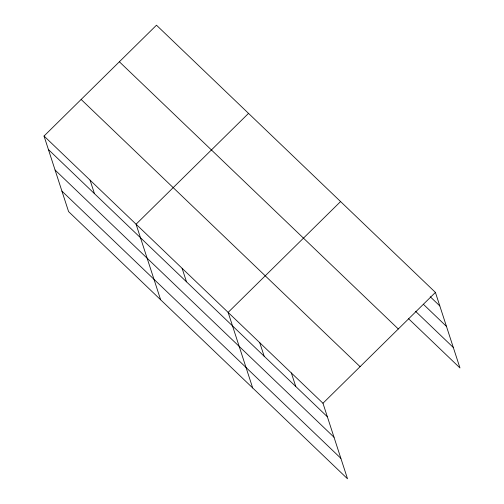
<?xml version="1.0" encoding="UTF-8"?>
<svg xmlns="http://www.w3.org/2000/svg" width="504" height="504" viewBox="0 0 504 504"><rect width="100%" height="100%" fill="white"/><g stroke="black" fill="none" stroke-linecap="round" stroke-linejoin="round"><path stroke-width="0.76" d="M44.031 136.036L322.969 403.244L347.521 478.8L68.582 211.592L44.031 136.036L156.479 25.2L435.418 292.408L459.969 367.964L408.599 318.755M248.529 113.381L136.08 224.211L160.631 299.773M340.578 201.556L228.129 312.392L252.68 387.948M322.969 403.244L435.418 292.408M430.214 296.736L439.816 305.928M423.322 304.227L446.462 326.403M415.498 311.264L453.316 347.495M119.372 61.778L398.311 328.986M81.138 99.458L360.083 366.666M48.422 149.556L327.367 416.764M55.075 170.024L334.02 437.233M61.929 191.117L340.868 458.325M291.356 372.96L295.753 386.48M259.743 342.676L264.14 356.196M182.108 268.304L186.499 281.824M90.052 180.123L94.45 193.643"/></g></svg>
